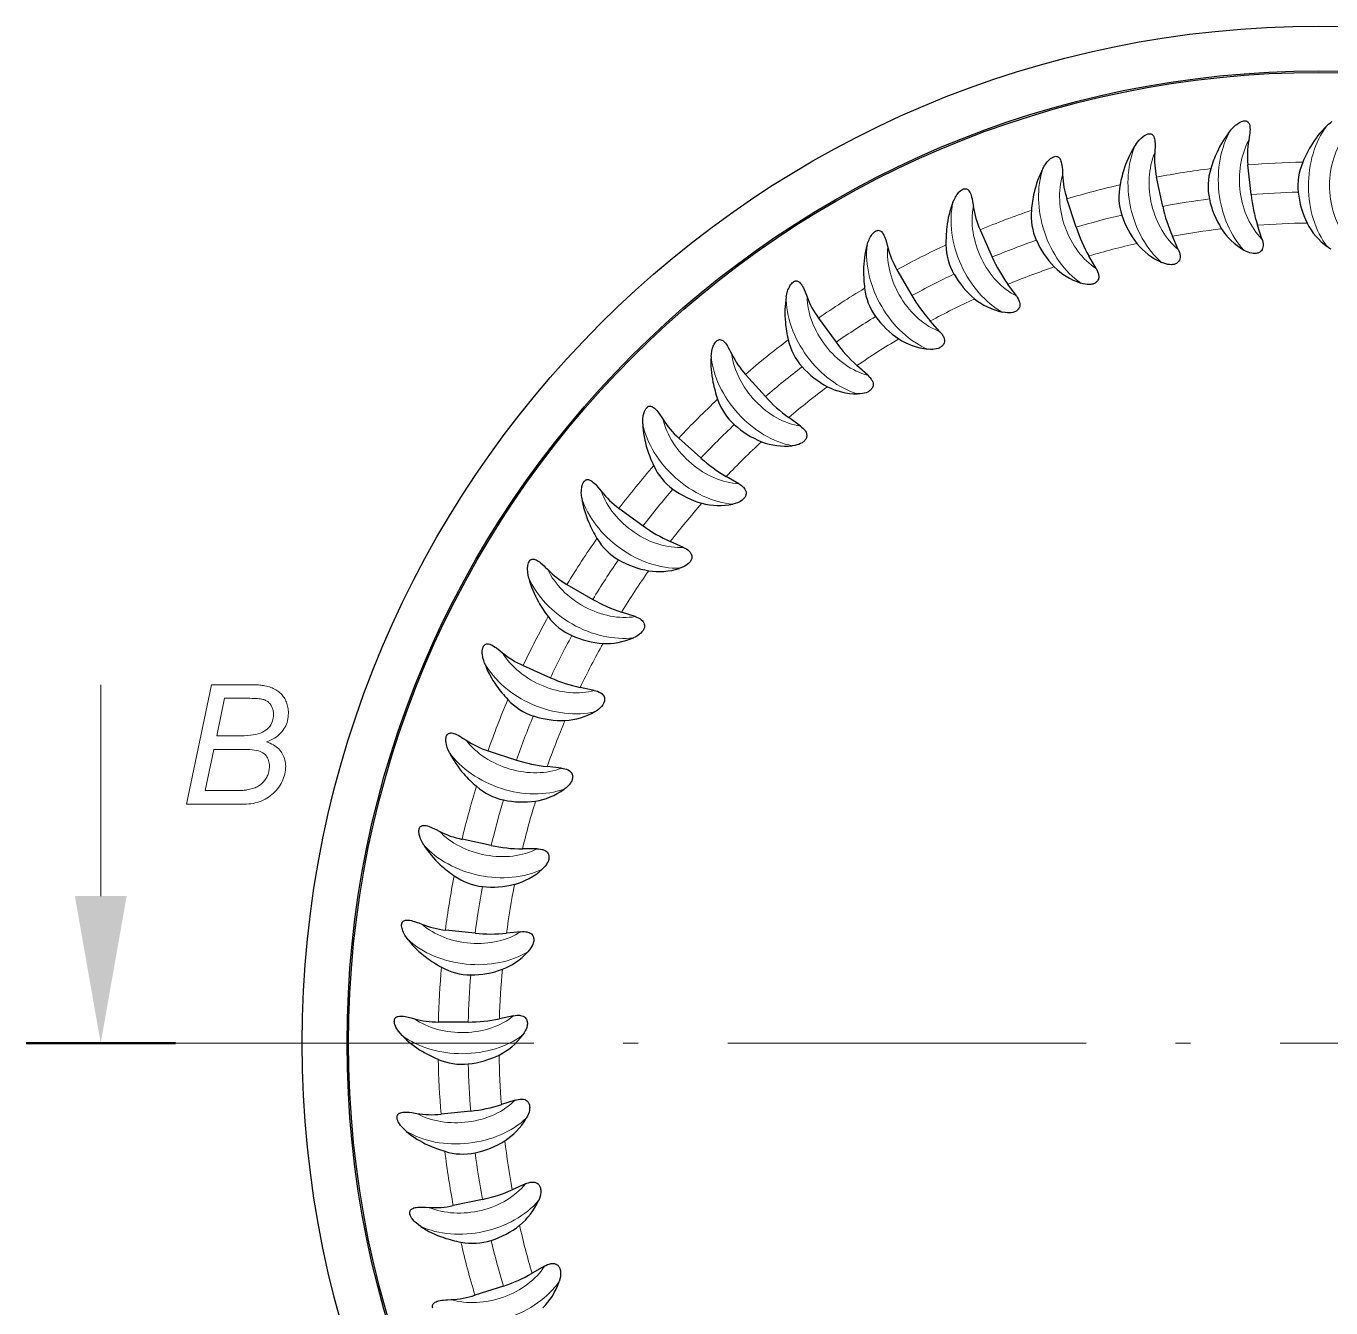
# Model space of a CAD drawing. Extents: x 0 to 297, y 0 to 543.
# Drawn here: x 111.04 to 154.74, y 500 to 542.91 of the extents above; entities that cross this region are included whole.
import ezdxf

# ---------------------------------------------------------------- set-up
doc = ezdxf.new("R2010")
doc.units = 0
doc.linetypes.add('DASHDOT', pattern=[18.5, 12, -3, 0.5, -3])

msp = doc.modelspace()

# ---------------------------------------------------------------- linework, layer by layer
at = {"color": 7, "lineweight": 30, "ltscale": 0.025007}
for p, q in [((152.063, 537.269), (151.959, 538.264)), ((142.989, 536.089), (143.396, 535.175)), ((137.576, 533.134), (138.164, 532.325)), ((132.895, 529.119), (133.638, 528.45)), ((130.895, 526.766), (131.704, 526.178)), ((126.077, 512.541), (125.082, 512.646)), ((125.847, 509.567), (124.847, 509.567)), ((125.929, 506.585), (124.934, 506.48)), ((126.323, 503.628), (125.344, 503.42)), ((127.023, 500.728), (126.072, 500.419))]:
    msp.add_line(p, q, dxfattribs=at)
at = {"color": 7, "lineweight": 30, "ltscale": 0.025008}
for p, q in [((149.106, 536.875), (148.898, 537.854)), ((146.206, 536.175), (145.897, 537.126)), ((135.13, 531.249), (135.799, 530.506)), ((129.151, 524.218), (130.018, 523.718)), ((127.684, 521.501), (128.598, 521.094)), ((126.509, 518.646), (127.46, 518.336)), ((126.617, 515.475), (125.638, 515.683))]:
    msp.add_line(p, q, dxfattribs=at)
at = {"color": 7, "lineweight": 30, "ltscale": 0.012058}
for p, q in [((152.429, 535.782), (152.281, 536.241)), ((146.873, 534.797), (146.633, 535.215)), ((141.644, 532.678), (141.322, 533.038)), ((139.224, 531.221), (138.866, 531.545)), ((131.435, 523.14), (130.977, 523.29)), ((130.068, 520.668), (129.597, 520.769)), ((127.607, 512.59), (127.127, 512.541)), ((127.416, 506.951), (126.956, 506.803)), ((127.763, 504.147), (127.321, 503.952))]:
    msp.add_line(p, q, dxfattribs=at)
at = {"color": 7, "lineweight": 30, "ltscale": 0.012059}
for p, q in [((149.625, 535.435), (149.431, 535.876)), ((136.969, 529.518), (136.58, 529.803)), ((134.905, 527.59), (134.488, 527.832)), ((133.053, 525.456), (132.613, 525.653)), ((128.967, 518.066), (128.487, 518.118)), ((128.143, 515.364), (127.661, 515.365)), ((127.364, 509.775), (126.891, 509.676)), ((128.401, 501.395), (127.982, 501.155))]:
    msp.add_line(p, q, dxfattribs=at)
at = {"color": 7, "lineweight": 30, "ltscale": 0.025009}
msp.add_line((140.205, 534.754), (140.705, 533.887), dxfattribs=at)
at = {"color": 7, "lineweight": 30, "ltscale": 0.01206}
msp.add_line((144.203, 533.875), (143.921, 534.266), dxfattribs=at)
at = {"color": 7, "lineweight": 13, "ltscale": 0.1769}
msp.add_line((113.538, 513.784), (113.538, 520.86), dxfattribs=at)
msp.add_line((113.538, 513.784), (113.538, 520.86), dxfattribs=at)
at = {"color": 7, "lineweight": 50, "ltscale": 0.125}
msp.add_line((111.038, 508.86), (116.038, 508.86), dxfattribs=at)
msp.add_line((111.038, 508.86), (116.038, 508.86), dxfattribs=at)
at = {"color": 7, "linetype": 'DASHDOT', "lineweight": 13}
msp.add_line((116.038, 508.86), (192.638, 508.86), dxfattribs=at)
msp.add_line((116.038, 508.86), (192.638, 508.86), dxfattribs=at)
at = {"color": 7, "lineweight": 30}
for points in [[(151.38, 539.421), (151.443, 539.491), (151.51, 539.557), (151.546, 539.588), (151.582, 539.618), (151.641, 539.659), (151.671, 539.677), (151.703, 539.694), (151.747, 539.714), (151.793, 539.728), (151.824, 539.734), (151.856, 539.737), (151.891, 539.733), (151.907, 539.729), (151.923, 539.723), (151.938, 539.715), (151.952, 539.706), (151.972, 539.686), (151.989, 539.663), (151.998, 539.644), (152.006, 539.625), (152.018, 539.585), (152.025, 539.543), (152.028, 539.501), (152.029, 539.445), (152.026, 539.388), (152.022, 539.331), (152.011, 539.246), (152.003, 539.189), (151.985, 539.076)], [(154.59, 539.563), (154.66, 539.626), (154.734, 539.685), (154.773, 539.712)], [(148.201, 538.944), (148.257, 539.021), (148.317, 539.094), (148.349, 539.128), (148.382, 539.161), (148.436, 539.208), (148.465, 539.23), (148.494, 539.25), (148.536, 539.274), (148.58, 539.293), (148.611, 539.302), (148.642, 539.308), (148.677, 539.308), (148.694, 539.306), (148.71, 539.302), (148.726, 539.295), (148.74, 539.287), (148.763, 539.27), (148.782, 539.249), (148.793, 539.231), (148.803, 539.213), (148.819, 539.174), (148.83, 539.133), (148.838, 539.092), (148.845, 539.036), (148.848, 538.979), (148.849, 538.922), (148.848, 538.836), (148.846, 538.779), (148.839, 538.665)], [(145.09, 538.138), (145.137, 538.22), (145.189, 538.298), (145.218, 538.336), (145.248, 538.373), (145.296, 538.425), (145.322, 538.45), (145.35, 538.473), (145.389, 538.501), (145.43, 538.525), (145.46, 538.537), (145.491, 538.546), (145.525, 538.55), (145.542, 538.549), (145.559, 538.546), (145.575, 538.542), (145.59, 538.536), (145.615, 538.521), (145.636, 538.501), (145.649, 538.485), (145.661, 538.468), (145.68, 538.431), (145.696, 538.391), (145.708, 538.351), (145.72, 538.296), (145.73, 538.24), (145.737, 538.183), (145.745, 538.098), (145.748, 538.041), (145.754, 537.927)], [(142.081, 537.011), (142.119, 537.097), (142.162, 537.181), (142.187, 537.221), (142.212, 537.261), (142.255, 537.318), (142.279, 537.345), (142.303, 537.371), (142.339, 537.403), (142.378, 537.431), (142.406, 537.446), (142.436, 537.458), (142.47, 537.466), (142.487, 537.467), (142.504, 537.466), (142.521, 537.463), (142.536, 537.459), (142.562, 537.446), (142.585, 537.429), (142.6, 537.415), (142.613, 537.399), (142.637, 537.364), (142.656, 537.326), (142.673, 537.287), (142.691, 537.234), (142.706, 537.179), (142.719, 537.124), (142.735, 537.04), (142.745, 536.983), (142.763, 536.87)], [(139.205, 535.575), (139.234, 535.665), (139.269, 535.753), (139.288, 535.796), (139.31, 535.838), (139.347, 535.899), (139.367, 535.928), (139.389, 535.957), (139.421, 535.992), (139.457, 536.024), (139.484, 536.043), (139.512, 536.057), (139.545, 536.069), (139.562, 536.072), (139.579, 536.073), (139.595, 536.071), (139.612, 536.068), (139.638, 536.059), (139.663, 536.044), (139.679, 536.031), (139.695, 536.017), (139.721, 535.984), (139.745, 535.949), (139.765, 535.912), (139.788, 535.861), (139.809, 535.808), (139.828, 535.754), (139.853, 535.673), (139.869, 535.618), (139.898, 535.507)], [(152.429, 535.782), (152.444, 535.731), (152.457, 535.675), (152.465, 535.615), (152.467, 535.584), (152.467, 535.554), (152.461, 535.503), (152.45, 535.461), (152.44, 535.438), (152.43, 535.418), (152.408, 535.386), (152.385, 535.363), (152.362, 535.344), (152.339, 535.33), (152.315, 535.319), (152.291, 535.31), (152.266, 535.303), (152.239, 535.298), (152.21, 535.295), (152.179, 535.294), (152.148, 535.295), (152.088, 535.303), (152.028, 535.317), (151.967, 535.338), (151.896, 535.369), (151.825, 535.408)], [(149.625, 535.435), (149.646, 535.386), (149.664, 535.332), (149.679, 535.273), (149.684, 535.242), (149.687, 535.212), (149.686, 535.161), (149.68, 535.118), (149.673, 535.094), (149.665, 535.073), (149.646, 535.039), (149.626, 535.013), (149.605, 534.993), (149.583, 534.976), (149.561, 534.962), (149.538, 534.951), (149.514, 534.941), (149.487, 534.933), (149.459, 534.927), (149.428, 534.923), (149.397, 534.921), (149.337, 534.923), (149.275, 534.931), (149.212, 534.945), (149.139, 534.969), (149.064, 535)], [(154.748, 535.441), (154.681, 535.479), (154.614, 535.526)], [(146.873, 534.797), (146.899, 534.75), (146.923, 534.698), (146.943, 534.641), (146.951, 534.611), (146.957, 534.582), (146.962, 534.53), (146.96, 534.488), (146.956, 534.463), (146.95, 534.441), (146.935, 534.405), (146.918, 534.378), (146.899, 534.355), (146.879, 534.336), (146.859, 534.32), (146.837, 534.306), (146.814, 534.294), (146.788, 534.283), (146.761, 534.275), (146.731, 534.267), (146.7, 534.262), (146.64, 534.257), (146.578, 534.259), (146.514, 534.266), (146.438, 534.282), (146.36, 534.306)], [(136.495, 533.847), (136.515, 533.94), (136.54, 534.031), (136.555, 534.075), (136.572, 534.119), (136.603, 534.184), (136.62, 534.215), (136.639, 534.246), (136.667, 534.284), (136.699, 534.32), (136.724, 534.341), (136.75, 534.359), (136.782, 534.373), (136.798, 534.378), (136.815, 534.381), (136.832, 534.381), (136.848, 534.38), (136.876, 534.373), (136.902, 534.361), (136.919, 534.35), (136.936, 534.337), (136.966, 534.308), (136.993, 534.275), (137.017, 534.241), (137.046, 534.192), (137.072, 534.142), (137.096, 534.09), (137.13, 534.012), (137.151, 533.958), (137.192, 533.851)], [(144.203, 533.875), (144.233, 533.831), (144.262, 533.781), (144.289, 533.727), (144.3, 533.698), (144.309, 533.669), (144.319, 533.619), (144.322, 533.576), (144.32, 533.551), (144.317, 533.529), (144.305, 533.491), (144.291, 533.462), (144.275, 533.437), (144.257, 533.417), (144.238, 533.398), (144.218, 533.382), (144.197, 533.368), (144.172, 533.355), (144.146, 533.343), (144.117, 533.333), (144.087, 533.324), (144.027, 533.313), (143.965, 533.308), (143.901, 533.309), (143.824, 533.317), (143.744, 533.332)], [(133.981, 531.845), (133.991, 531.939), (134.007, 532.032), (134.017, 532.078), (134.029, 532.124), (134.053, 532.191), (134.066, 532.224), (134.082, 532.257), (134.106, 532.298), (134.135, 532.337), (134.157, 532.36), (134.181, 532.381), (134.211, 532.398), (134.227, 532.405), (134.243, 532.409), (134.26, 532.412), (134.276, 532.412), (134.305, 532.408), (134.332, 532.399), (134.35, 532.39), (134.368, 532.379), (134.401, 532.353), (134.431, 532.323), (134.459, 532.291), (134.493, 532.246), (134.524, 532.199), (134.553, 532.15), (134.595, 532.075), (134.622, 532.024), (134.673, 531.922)], [(141.644, 532.678), (141.678, 532.638), (141.713, 532.592), (141.745, 532.54), (141.759, 532.513), (141.771, 532.485), (141.786, 532.436), (141.793, 532.394), (141.794, 532.368), (141.793, 532.346), (141.785, 532.308), (141.775, 532.277), (141.761, 532.251), (141.745, 532.228), (141.729, 532.208), (141.71, 532.19), (141.69, 532.174), (141.667, 532.158), (141.642, 532.144), (141.614, 532.13), (141.586, 532.119), (141.528, 532.102), (141.467, 532.09), (141.402, 532.084), (141.325, 532.084), (141.244, 532.091)], [(139.224, 531.221), (139.262, 531.184), (139.301, 531.142), (139.338, 531.094), (139.355, 531.068), (139.37, 531.042), (139.391, 530.995), (139.402, 530.953), (139.405, 530.928), (139.407, 530.906), (139.403, 530.867), (139.396, 530.836), (139.385, 530.808), (139.372, 530.784), (139.357, 530.762), (139.34, 530.742), (139.322, 530.724), (139.301, 530.706), (139.278, 530.689), (139.252, 530.673), (139.224, 530.658), (139.168, 530.635), (139.109, 530.617), (139.046, 530.605), (138.969, 530.597), (138.887, 530.595)], [(131.69, 529.592), (131.69, 529.686), (131.696, 529.78), (131.701, 529.827), (131.709, 529.874), (131.725, 529.943), (131.735, 529.977), (131.747, 530.011), (131.767, 530.055), (131.791, 530.096), (131.811, 530.122), (131.833, 530.145), (131.861, 530.166), (131.876, 530.174), (131.892, 530.18), (131.908, 530.184), (131.924, 530.186), (131.953, 530.185), (131.981, 530.179), (132, 530.172), (132.019, 530.162), (132.055, 530.14), (132.088, 530.114), (132.118, 530.085), (132.157, 530.043), (132.193, 530), (132.227, 529.954), (132.277, 529.884), (132.308, 529.837), (132.37, 529.74)], [(136.969, 529.518), (137.011, 529.486), (137.054, 529.448), (137.096, 529.404), (137.116, 529.38), (137.134, 529.356), (137.159, 529.311), (137.174, 529.271), (137.18, 529.247), (137.184, 529.225), (137.185, 529.185), (137.18, 529.153), (137.172, 529.125), (137.162, 529.099), (137.15, 529.076), (137.135, 529.055), (137.119, 529.035), (137.1, 529.014), (137.079, 528.995), (137.054, 528.976), (137.028, 528.959), (136.975, 528.93), (136.918, 528.906), (136.856, 528.887), (136.781, 528.871), (136.7, 528.861)], [(129.647, 527.111), (129.637, 527.204), (129.633, 527.299), (129.634, 527.346), (129.636, 527.393), (129.645, 527.464), (129.652, 527.499), (129.66, 527.534), (129.675, 527.579), (129.695, 527.623), (129.712, 527.651), (129.731, 527.676), (129.757, 527.699), (129.771, 527.709), (129.786, 527.717), (129.802, 527.722), (129.818, 527.726), (129.847, 527.728), (129.875, 527.725), (129.895, 527.72), (129.915, 527.713), (129.952, 527.694), (129.988, 527.672), (130.022, 527.646), (130.064, 527.609), (130.104, 527.569), (130.144, 527.527), (130.2, 527.463), (130.236, 527.419), (130.308, 527.33)], [(134.905, 527.59), (134.95, 527.562), (134.997, 527.529), (135.043, 527.49), (135.065, 527.468), (135.085, 527.445), (135.115, 527.403), (135.135, 527.365), (135.143, 527.341), (135.149, 527.32), (135.154, 527.281), (135.153, 527.249), (135.148, 527.219), (135.141, 527.193), (135.131, 527.169), (135.119, 527.146), (135.105, 527.125), (135.087, 527.102), (135.069, 527.081), (135.046, 527.06), (135.022, 527.04), (134.972, 527.005), (134.918, 526.976), (134.859, 526.95), (134.785, 526.926), (134.706, 526.907)], [(133.053, 525.456), (133.101, 525.433), (133.152, 525.405), (133.202, 525.371), (133.226, 525.351), (133.248, 525.331), (133.282, 525.292), (133.306, 525.256), (133.317, 525.234), (133.325, 525.213), (133.334, 525.175), (133.336, 525.142), (133.334, 525.113), (133.329, 525.086), (133.322, 525.061), (133.312, 525.037), (133.301, 525.014), (133.286, 524.99), (133.269, 524.967), (133.249, 524.943), (133.228, 524.921), (133.182, 524.882), (133.131, 524.846), (133.074, 524.815), (133.004, 524.783), (132.927, 524.756)], [(127.875, 524.43), (127.855, 524.522), (127.841, 524.615), (127.837, 524.662), (127.834, 524.709), (127.836, 524.781), (127.839, 524.816), (127.843, 524.852), (127.854, 524.899), (127.869, 524.944), (127.882, 524.973), (127.899, 525), (127.922, 525.027), (127.936, 525.038), (127.95, 525.047), (127.965, 525.054), (127.98, 525.06), (128.008, 525.065), (128.037, 525.065), (128.057, 525.062), (128.078, 525.057), (128.117, 525.042), (128.155, 525.023), (128.191, 525.001), (128.237, 524.969), (128.281, 524.933), (128.325, 524.896), (128.388, 524.838), (128.428, 524.798), (128.509, 524.717)], [(131.435, 523.14), (131.485, 523.122), (131.538, 523.099), (131.592, 523.071), (131.618, 523.054), (131.642, 523.036), (131.68, 523.001), (131.707, 522.968), (131.72, 522.947), (131.73, 522.927), (131.743, 522.89), (131.749, 522.858), (131.75, 522.828), (131.748, 522.801), (131.744, 522.775), (131.737, 522.75), (131.728, 522.727), (131.715, 522.701), (131.701, 522.676), (131.684, 522.651), (131.665, 522.626), (131.623, 522.582), (131.576, 522.542), (131.523, 522.505), (131.456, 522.466), (131.383, 522.431)], [(126.392, 521.578), (126.363, 521.668), (126.339, 521.759), (126.33, 521.806), (126.323, 521.852), (126.317, 521.923), (126.316, 521.959), (126.317, 521.995), (126.322, 522.043), (126.332, 522.09), (126.343, 522.12), (126.357, 522.148), (126.377, 522.177), (126.389, 522.189), (126.402, 522.2), (126.416, 522.209), (126.431, 522.216), (126.459, 522.224), (126.487, 522.227), (126.508, 522.226), (126.529, 522.223), (126.569, 522.213), (126.609, 522.198), (126.647, 522.18), (126.696, 522.152), (126.744, 522.122), (126.791, 522.089), (126.859, 522.038), (126.904, 522.002), (126.993, 521.93)], [(130.068, 520.668), (130.12, 520.655), (130.175, 520.638), (130.231, 520.615), (130.258, 520.601), (130.284, 520.586), (130.326, 520.555), (130.356, 520.525), (130.372, 520.505), (130.384, 520.487), (130.4, 520.451), (130.41, 520.42), (130.414, 520.391), (130.415, 520.363), (130.413, 520.337), (130.408, 520.312), (130.402, 520.287), (130.392, 520.26), (130.381, 520.234), (130.366, 520.207), (130.35, 520.181), (130.313, 520.133), (130.27, 520.088), (130.222, 520.045), (130.159, 520), (130.09, 519.957)], [(125.216, 518.587), (125.177, 518.673), (125.144, 518.762), (125.13, 518.807), (125.118, 518.853), (125.105, 518.923), (125.1, 518.958), (125.097, 518.994), (125.098, 519.042), (125.103, 519.09), (125.11, 519.121), (125.121, 519.151), (125.138, 519.181), (125.149, 519.195), (125.161, 519.207), (125.174, 519.217), (125.188, 519.226), (125.215, 519.236), (125.242, 519.242), (125.263, 519.243), (125.284, 519.243), (125.326, 519.237), (125.367, 519.226), (125.406, 519.212), (125.458, 519.19), (125.509, 519.165), (125.559, 519.137), (125.633, 519.093), (125.681, 519.063), (125.777, 519)], [(128.967, 518.066), (129.02, 518.059), (129.076, 518.048), (129.134, 518.031), (129.163, 518.02), (129.19, 518.008), (129.235, 517.981), (129.268, 517.954), (129.286, 517.936), (129.3, 517.919), (129.32, 517.886), (129.332, 517.855), (129.34, 517.827), (129.343, 517.8), (129.344, 517.774), (129.342, 517.748), (129.339, 517.722), (129.332, 517.695), (129.323, 517.668), (129.312, 517.639), (129.298, 517.611), (129.266, 517.56), (129.228, 517.51), (129.185, 517.463), (129.127, 517.411), (129.063, 517.362)], [(124.358, 515.49), (124.311, 515.571), (124.269, 515.656), (124.25, 515.699), (124.234, 515.744), (124.213, 515.812), (124.205, 515.847), (124.198, 515.882), (124.193, 515.93), (124.194, 515.978), (124.198, 516.009), (124.205, 516.04), (124.219, 516.072), (124.229, 516.087), (124.239, 516.1), (124.251, 516.112), (124.264, 516.122), (124.289, 516.135), (124.316, 516.144), (124.337, 516.147), (124.358, 516.149), (124.4, 516.147), (124.442, 516.141), (124.483, 516.131), (124.537, 516.115), (124.59, 516.095), (124.642, 516.073), (124.72, 516.037), (124.771, 516.011), (124.873, 515.959)], [(128.143, 515.364), (128.197, 515.362), (128.254, 515.357), (128.313, 515.346), (128.343, 515.338), (128.372, 515.329), (128.419, 515.307), (128.455, 515.284), (128.474, 515.268), (128.49, 515.252), (128.513, 515.221), (128.529, 515.192), (128.539, 515.165), (128.546, 515.138), (128.549, 515.112), (128.55, 515.086), (128.549, 515.061), (128.545, 515.033), (128.54, 515.005), (128.531, 514.975), (128.52, 514.946), (128.494, 514.891), (128.462, 514.838), (128.423, 514.787), (128.371, 514.729), (128.312, 514.673)], [(123.83, 512.32), (123.774, 512.396), (123.723, 512.476), (123.7, 512.517), (123.679, 512.559), (123.651, 512.625), (123.639, 512.659), (123.629, 512.693), (123.62, 512.74), (123.615, 512.788), (123.615, 512.82), (123.62, 512.851), (123.63, 512.885), (123.638, 512.9), (123.647, 512.914), (123.658, 512.927), (123.67, 512.938), (123.693, 512.955), (123.719, 512.966), (123.74, 512.971), (123.76, 512.975), (123.802, 512.978), (123.844, 512.976), (123.886, 512.971), (123.941, 512.96), (123.996, 512.946), (124.051, 512.929), (124.132, 512.901), (124.186, 512.882), (124.293, 512.84)], [(127.607, 512.59), (127.66, 512.594), (127.718, 512.595), (127.778, 512.59), (127.809, 512.586), (127.838, 512.579), (127.887, 512.563), (127.925, 512.543), (127.946, 512.529), (127.963, 512.515), (127.99, 512.487), (128.008, 512.46), (128.022, 512.433), (128.031, 512.408), (128.037, 512.382), (128.041, 512.357), (128.042, 512.331), (128.041, 512.303), (128.039, 512.275), (128.033, 512.244), (128.025, 512.214), (128.005, 512.157), (127.979, 512.101), (127.946, 512.046), (127.9, 511.983), (127.847, 511.921)], [(123.635, 509.112), (123.572, 509.182), (123.513, 509.256), (123.486, 509.294), (123.46, 509.334), (123.426, 509.396), (123.41, 509.429), (123.397, 509.462), (123.382, 509.508), (123.373, 509.555), (123.37, 509.587), (123.371, 509.619), (123.378, 509.653), (123.384, 509.669), (123.392, 509.684), (123.401, 509.698), (123.411, 509.71), (123.433, 509.729), (123.458, 509.743), (123.478, 509.751), (123.498, 509.756), (123.539, 509.764), (123.581, 509.766), (123.623, 509.765), (123.679, 509.76), (123.735, 509.752), (123.792, 509.741), (123.875, 509.722), (123.931, 509.708), (124.041, 509.678)], [(127.364, 509.775), (127.416, 509.785), (127.473, 509.792), (127.533, 509.794), (127.564, 509.792), (127.594, 509.789), (127.645, 509.778), (127.685, 509.762), (127.707, 509.751), (127.726, 509.738), (127.755, 509.713), (127.776, 509.688), (127.792, 509.663), (127.804, 509.638), (127.813, 509.614), (127.819, 509.589), (127.823, 509.563), (127.826, 509.535), (127.826, 509.507), (127.823, 509.476), (127.819, 509.445), (127.805, 509.386), (127.784, 509.328), (127.757, 509.269), (127.719, 509.202), (127.672, 509.135)], [(127.416, 506.951), (127.467, 506.966), (127.523, 506.978), (127.583, 506.987), (127.614, 506.988), (127.644, 506.988), (127.695, 506.982), (127.736, 506.971), (127.76, 506.962), (127.78, 506.952), (127.812, 506.929), (127.835, 506.907), (127.854, 506.884), (127.868, 506.861), (127.879, 506.837), (127.888, 506.813), (127.895, 506.788), (127.9, 506.76), (127.903, 506.732), (127.904, 506.701), (127.903, 506.67), (127.895, 506.61), (127.881, 506.55), (127.86, 506.489), (127.829, 506.418), (127.79, 506.346)], [(123.777, 505.901), (123.707, 505.964), (123.641, 506.031), (123.609, 506.067), (123.58, 506.104), (123.539, 506.162), (123.52, 506.193), (123.503, 506.224), (123.484, 506.268), (123.47, 506.314), (123.463, 506.346), (123.461, 506.377), (123.465, 506.412), (123.469, 506.429), (123.475, 506.445), (123.483, 506.46), (123.492, 506.473), (123.512, 506.494), (123.535, 506.51), (123.553, 506.52), (123.573, 506.528), (123.613, 506.539), (123.655, 506.546), (123.697, 506.55), (123.753, 506.55), (123.81, 506.548), (123.867, 506.543), (123.952, 506.533), (124.008, 506.525), (124.122, 506.506)], [(127.763, 504.147), (127.812, 504.167), (127.866, 504.186), (127.925, 504.2), (127.956, 504.205), (127.986, 504.208), (128.037, 504.208), (128.08, 504.201), (128.104, 504.194), (128.124, 504.186), (128.159, 504.167), (128.184, 504.147), (128.205, 504.126), (128.222, 504.105), (128.236, 504.082), (128.247, 504.059), (128.256, 504.035), (128.265, 504.008), (128.27, 503.98), (128.275, 503.95), (128.277, 503.919), (128.275, 503.858), (128.267, 503.797), (128.253, 503.734), (128.229, 503.66), (128.198, 503.585)], [(124.254, 502.723), (124.177, 502.778), (124.104, 502.838), (124.07, 502.87), (124.036, 502.904), (123.99, 502.958), (123.968, 502.986), (123.948, 503.016), (123.924, 503.057), (123.905, 503.101), (123.895, 503.132), (123.89, 503.164), (123.89, 503.198), (123.892, 503.215), (123.896, 503.232), (123.903, 503.247), (123.91, 503.262), (123.928, 503.284), (123.949, 503.303), (123.967, 503.315), (123.985, 503.325), (124.024, 503.34), (124.065, 503.352), (124.106, 503.359), (124.162, 503.366), (124.219, 503.369), (124.276, 503.371), (124.362, 503.369), (124.419, 503.367), (124.533, 503.361)], [(128.401, 501.395), (128.448, 501.42), (128.5, 501.444), (128.557, 501.465), (128.587, 501.473), (128.616, 501.479), (128.667, 501.484), (128.71, 501.482), (128.735, 501.477), (128.757, 501.472), (128.793, 501.456), (128.82, 501.439), (128.843, 501.421), (128.862, 501.401), (128.878, 501.38), (128.892, 501.358), (128.904, 501.335), (128.915, 501.309), (128.923, 501.282), (128.931, 501.252), (128.936, 501.222), (128.941, 501.161), (128.939, 501.099), (128.932, 501.035), (128.916, 500.959), (128.892, 500.882)], [(124.661, 499.981), (124.652, 500.012), (124.648, 500.047), (124.649, 500.064), (124.651, 500.081), (124.656, 500.097), (124.662, 500.112), (124.677, 500.136), (124.696, 500.157), (124.713, 500.17), (124.73, 500.182), (124.767, 500.202), (124.806, 500.217), (124.847, 500.229), (124.902, 500.242), (124.958, 500.251), (125.014, 500.258), (125.1, 500.266), (125.157, 500.27), (125.271, 500.275)]]:
    msp.add_lwpolyline(points, dxfattribs=at)
at = {"color": 7, "lineweight": 13}
for points in [[(116.406, 516.86), (117.244, 520.86), (118.482, 520.86), (118.548, 520.859), (118.611, 520.859), (118.67, 520.857), (118.725, 520.855), (118.777, 520.853), (118.826, 520.85), (118.871, 520.846), (118.912, 520.842), (118.95, 520.838), (118.984, 520.832), (119.037, 520.822), (119.088, 520.811), (119.137, 520.798), (119.185, 520.784), (119.231, 520.769), (119.275, 520.752), (119.318, 520.733), (119.359, 520.714), (119.398, 520.693), (119.436, 520.67), (119.472, 520.646), (119.506, 520.62), (119.539, 520.593), (119.57, 520.564), (119.599, 520.533), (119.627, 520.5), (119.653, 520.466), (119.677, 520.43), (119.7, 520.393), (119.721, 520.353), (119.74, 520.313), (119.758, 520.272), (119.773, 520.229), (119.786, 520.186), (119.797, 520.142), (119.806, 520.098), (119.813, 520.052), (119.818, 520.006), (119.821, 519.958), (119.822, 519.91), (119.82, 519.845), (119.815, 519.781), (119.806, 519.719), (119.793, 519.659), (119.777, 519.6), (119.757, 519.542), (119.733, 519.487), (119.706, 519.432), (119.675, 519.38), (119.641, 519.329), (119.602, 519.28), (119.56, 519.233), (119.515, 519.189), (119.465, 519.147), (119.411, 519.108), (119.354, 519.071), (119.292, 519.036), (119.227, 519.004), (119.158, 518.974), (119.085, 518.947), (119.149, 518.925), (119.209, 518.9), (119.266, 518.873), (119.319, 518.845), (119.369, 518.814), (119.416, 518.78), (119.46, 518.745), (119.5, 518.708), (119.537, 518.668), (119.571, 518.626), (119.602, 518.583), (119.629, 518.538), (119.653, 518.491), (119.674, 518.443), (119.692, 518.394), (119.706, 518.343), (119.718, 518.291), (119.726, 518.237), (119.73, 518.182), (119.732, 518.126), (119.73, 518.06), (119.725, 517.995), (119.715, 517.93), (119.702, 517.866), (119.685, 517.802), (119.664, 517.739), (119.639, 517.677), (119.611, 517.615), (119.578, 517.553), (119.542, 517.493), (119.503, 517.433), (119.462, 517.377), (119.418, 517.323), (119.371, 517.272), (119.322, 517.224), (119.271, 517.179), (119.217, 517.136), (119.16, 517.096), (119.102, 517.059), (119.04, 517.025), (118.977, 516.993), (118.913, 516.965), (118.846, 516.94), (118.779, 516.919), (118.71, 516.901), (118.639, 516.886), (118.568, 516.874), (118.494, 516.866), (118.419, 516.861), (118.343, 516.86)], [(116.406, 516.86), (117.244, 520.86), (118.482, 520.86), (118.548, 520.859), (118.611, 520.859), (118.67, 520.857), (118.725, 520.855), (118.777, 520.853), (118.826, 520.85), (118.871, 520.846), (118.912, 520.842), (118.95, 520.838), (118.984, 520.832), (119.037, 520.822), (119.088, 520.811), (119.137, 520.798), (119.185, 520.784), (119.231, 520.769), (119.275, 520.752), (119.318, 520.733), (119.359, 520.714), (119.398, 520.693), (119.436, 520.67), (119.472, 520.646), (119.506, 520.62), (119.539, 520.593), (119.57, 520.564), (119.599, 520.533), (119.627, 520.5), (119.653, 520.466), (119.677, 520.43), (119.7, 520.393), (119.721, 520.353), (119.74, 520.313), (119.758, 520.272), (119.773, 520.229), (119.786, 520.186), (119.797, 520.142), (119.806, 520.098), (119.813, 520.052), (119.818, 520.006), (119.821, 519.958), (119.822, 519.91), (119.82, 519.845), (119.815, 519.781), (119.806, 519.719), (119.793, 519.659), (119.777, 519.6), (119.757, 519.542), (119.733, 519.487), (119.706, 519.432), (119.675, 519.38), (119.641, 519.329), (119.602, 519.28), (119.56, 519.233), (119.515, 519.189), (119.465, 519.147), (119.411, 519.108), (119.354, 519.071), (119.292, 519.036), (119.227, 519.004), (119.158, 518.974), (119.085, 518.947), (119.149, 518.925), (119.209, 518.9), (119.266, 518.873), (119.319, 518.845), (119.369, 518.814), (119.416, 518.78), (119.46, 518.745), (119.5, 518.708), (119.537, 518.668), (119.571, 518.626), (119.602, 518.583), (119.629, 518.538), (119.653, 518.491), (119.674, 518.443), (119.692, 518.394), (119.706, 518.343), (119.718, 518.291), (119.726, 518.237), (119.73, 518.182), (119.732, 518.126), (119.73, 518.06), (119.725, 517.995), (119.715, 517.93), (119.702, 517.866), (119.685, 517.802), (119.664, 517.739), (119.639, 517.677), (119.611, 517.615), (119.578, 517.553), (119.542, 517.493), (119.503, 517.433), (119.462, 517.377), (119.418, 517.323), (119.371, 517.272), (119.322, 517.224), (119.271, 517.179), (119.217, 517.136), (119.16, 517.096), (119.102, 517.059), (119.04, 517.025), (118.977, 516.993), (118.913, 516.965), (118.846, 516.94), (118.779, 516.919), (118.71, 516.901), (118.639, 516.886), (118.568, 516.874), (118.494, 516.866), (118.419, 516.861), (118.343, 516.86)], [(117.421, 519.152), (118.231, 519.152), (118.344, 519.153), (118.451, 519.159), (118.551, 519.168), (118.644, 519.181), (118.731, 519.198), (118.811, 519.218), (118.885, 519.242), (118.953, 519.27), (119.013, 519.302), (119.068, 519.337), (119.116, 519.376), (119.16, 519.418), (119.198, 519.464), (119.231, 519.513), (119.259, 519.565), (119.282, 519.621), (119.3, 519.68), (119.313, 519.742), (119.32, 519.808), (119.323, 519.877), (119.322, 519.911), (119.32, 519.943), (119.316, 519.975), (119.31, 520.005), (119.303, 520.035), (119.294, 520.064), (119.284, 520.091), (119.272, 520.118), (119.259, 520.144), (119.244, 520.169), (119.227, 520.193), (119.21, 520.216), (119.191, 520.237), (119.172, 520.257), (119.151, 520.275), (119.13, 520.293), (119.107, 520.308), (119.083, 520.323), (119.058, 520.336), (119.032, 520.348), (119.003, 520.359), (118.97, 520.368), (118.932, 520.377), (118.889, 520.384), (118.842, 520.39), (118.789, 520.395), (118.733, 520.399), (118.671, 520.402), (118.605, 520.403), (118.534, 520.404), (117.683, 520.404)], [(117.421, 519.152), (118.231, 519.152), (118.344, 519.153), (118.451, 519.159), (118.551, 519.168), (118.644, 519.181), (118.731, 519.198), (118.811, 519.218), (118.885, 519.242), (118.953, 519.27), (119.013, 519.302), (119.068, 519.337), (119.116, 519.376), (119.16, 519.418), (119.198, 519.464), (119.231, 519.513), (119.259, 519.565), (119.282, 519.621), (119.3, 519.68), (119.313, 519.742), (119.32, 519.808), (119.323, 519.877), (119.322, 519.911), (119.32, 519.943), (119.316, 519.975), (119.31, 520.005), (119.303, 520.035), (119.294, 520.064), (119.284, 520.091), (119.272, 520.118), (119.259, 520.144), (119.244, 520.169), (119.227, 520.193), (119.21, 520.216), (119.191, 520.237), (119.172, 520.257), (119.151, 520.275), (119.13, 520.293), (119.107, 520.308), (119.083, 520.323), (119.058, 520.336), (119.032, 520.348), (119.003, 520.359), (118.97, 520.368), (118.932, 520.377), (118.889, 520.384), (118.842, 520.39), (118.789, 520.395), (118.733, 520.399), (118.671, 520.402), (118.605, 520.403), (118.534, 520.404), (117.683, 520.404)], [(117.036, 517.313), (117.948, 517.313), (118.018, 517.313), (118.083, 517.314), (118.144, 517.315), (118.2, 517.316), (118.251, 517.319), (118.298, 517.321), (118.339, 517.325), (118.376, 517.328), (118.409, 517.332), (118.436, 517.337), (118.486, 517.346), (118.534, 517.357), (118.58, 517.369), (118.624, 517.382), (118.666, 517.396), (118.706, 517.412), (118.744, 517.428), (118.781, 517.446), (118.815, 517.465), (118.848, 517.486), (118.879, 517.508), (118.909, 517.531), (118.937, 517.555), (118.964, 517.581), (118.989, 517.608), (119.013, 517.636), (119.036, 517.666), (119.058, 517.697), (119.078, 517.729), (119.096, 517.763), (119.113, 517.797), (119.129, 517.832), (119.142, 517.867), (119.154, 517.903), (119.164, 517.939), (119.172, 517.975), (119.178, 518.011), (119.183, 518.048), (119.185, 518.085), (119.186, 518.123), (119.185, 518.178), (119.179, 518.23), (119.171, 518.279), (119.158, 518.326), (119.142, 518.37), (119.123, 518.412), (119.1, 518.45), (119.074, 518.486), (119.044, 518.519), (119.01, 518.55), (118.972, 518.578), (118.927, 518.602), (118.876, 518.624), (118.819, 518.643), (118.755, 518.659), (118.685, 518.673), (118.608, 518.683), (118.525, 518.69), (118.436, 518.694), (118.341, 518.696), (117.326, 518.696)], [(117.036, 517.313), (117.948, 517.313), (118.018, 517.313), (118.083, 517.314), (118.144, 517.315), (118.2, 517.316), (118.251, 517.319), (118.298, 517.321), (118.339, 517.325), (118.376, 517.328), (118.409, 517.332), (118.436, 517.337), (118.486, 517.346), (118.534, 517.357), (118.58, 517.369), (118.624, 517.382), (118.666, 517.396), (118.706, 517.412), (118.744, 517.428), (118.781, 517.446), (118.815, 517.465), (118.848, 517.486), (118.879, 517.508), (118.909, 517.531), (118.937, 517.555), (118.964, 517.581), (118.989, 517.608), (119.013, 517.636), (119.036, 517.666), (119.058, 517.697), (119.078, 517.729), (119.096, 517.763), (119.113, 517.797), (119.129, 517.832), (119.142, 517.867), (119.154, 517.903), (119.164, 517.939), (119.172, 517.975), (119.178, 518.011), (119.183, 518.048), (119.185, 518.085), (119.186, 518.123), (119.185, 518.178), (119.179, 518.23), (119.171, 518.279), (119.158, 518.326), (119.142, 518.37), (119.123, 518.412), (119.1, 518.45), (119.074, 518.486), (119.044, 518.519), (119.01, 518.55), (118.972, 518.578), (118.927, 518.602), (118.876, 518.624), (118.819, 518.643), (118.755, 518.659), (118.685, 518.673), (118.608, 518.683), (118.525, 518.69), (118.436, 518.694), (118.341, 518.696), (117.326, 518.696)]]:
    msp.add_lwpolyline(points, close=True, dxfattribs=at)
at = {"color": 7, "lineweight": 30}
for radius in [34.05, 32.55, 32.5]:
    msp.add_circle((154.338, 508.86), radius, dxfattribs=at)
for centre, radius, start, end in [((153.844, 537.382), 3.199, 140.3905, 155.7759), ((156.828, 537.277), 3.199, 134.3905, 149.776), ((150.865, 537.174), 3.199, 146.3905, 161.776), ((154.913, 538.576), 2.971, 170.3014, 186.0314), ((157.862, 536.648), 4.41, 149.4768, 157.2318), ((154.338, 508.86), 34.05, 241.3521, 61.3521), ((151.804, 538.473), 2.971, 176.3014, 192.0314), ((154.938, 536.864), 4.41, 155.4768, 163.2318), ((147.924, 536.656), 3.199, 152.3905, 167.7759), ((152.008, 536.773), 4.41, 161.4768, 169.2318), ((152.633, 537.536), 2.009, 162.6152, 191.8906), ((155.64, 537.557), 2.009, 156.6157, 185.89), ((148.722, 538.046), 2.971, 182.3014, 198.0314), ((149.645, 537.201), 2.009, 168.6154, 197.8904), ((149.103, 536.377), 4.41, 167.4768, 175.2318), ((153.672, 537.752), 3.069, 191.8363, 212.0478), ((157.083, 537.798), 5.048, 186.0209, 197.9634), ((156.696, 537.663), 3.069, 185.8363, 206.0478), ((145.054, 535.833), 3.199, 158.3905, 173.776), ((145.702, 537.299), 2.971, 188.3014, 204.0314), ((146.708, 536.555), 2.009, 174.6154, 203.8904), ((154.043, 537.927), 5.048, 192.0209, 203.9634), ((150.656, 537.524), 3.069, 197.8363, 218.0478), ((155.943, 537.35), 2.257, 207.2969, 233.9174), ((146.255, 535.679), 4.41, 173.4768, 181.2318), ((151.006, 537.737), 5.048, 198.0209, 209.9634), ((142.285, 534.715), 3.199, 164.3905, 179.7759), ((142.777, 536.241), 2.971, 194.3014, 210.0314), ((143.855, 535.606), 2.009, 180.6154, 209.8904), ((147.68, 536.982), 3.069, 203.8363, 224.0478), ((149.985, 537.061), 2.257, 219.2969, 245.9174), ((148.006, 537.23), 5.048, 204.0209, 215.9634), ((143.496, 534.687), 4.41, 179.4768, 187.2318), ((144.777, 536.132), 3.069, 209.8363, 230.0478), ((141.117, 534.363), 2.009, 186.6154, 215.8904), ((139.649, 533.313), 3.199, 170.3905, 185.7759), ((139.978, 534.882), 2.971, 200.3014, 216.0314), ((145.075, 536.413), 5.048, 210.0209, 221.9634), ((141.978, 534.983), 3.069, 215.8363, 236.0478), ((140.856, 533.412), 4.41, 185.4768, 193.2318), ((138.523, 532.842), 2.009, 192.6154, 221.8904), ((142.246, 535.294), 5.048, 216.0209, 227.9634), ((137.173, 531.644), 3.199, 176.3905, 191.776), ((137.337, 533.239), 2.971, 206.3014, 222.0314), ((139.315, 533.548), 3.069, 221.8363, 242.0478), ((138.363, 531.869), 4.41, 191.4768, 199.2318), ((136.103, 531.057), 2.009, 198.6154, 227.8904), ((139.549, 533.885), 5.048, 222.0209, 233.9634), ((134.882, 531.328), 2.971, 212.3014, 228.0314), ((134.886, 529.725), 3.199, 182.3905, 197.7759), ((136.817, 531.843), 3.069, 227.8363, 248.0478), ((136.467, 531.106), 2.257, 249.2969, 275.9174), ((136.046, 530.073), 4.41, 197.4768, 205.2318), ((137.014, 532.202), 5.048, 228.0209, 239.9634), ((133.883, 529.03), 2.009, 204.6154, 233.8904), ((132.811, 527.577), 3.199, 188.3905, 203.776), ((132.64, 529.171), 2.971, 218.3014, 234.0314), ((134.511, 529.885), 3.069, 233.8363, 254.0478), ((134.24, 529.116), 2.257, 255.2969, 281.9174), ((133.928, 528.044), 4.41, 203.4768, 211.2318), ((134.669, 530.263), 5.048, 234.0209, 245.9634), ((131.887, 526.781), 2.009, 210.6154, 239.8904), ((132.421, 527.697), 3.069, 239.8407, 260.0573), ((130.973, 525.225), 3.199, 194.3905, 209.7759), ((130.635, 526.792), 2.971, 224.3014, 240.0314), ((132.035, 525.806), 4.41, 209.4768, 217.2318), ((132.54, 528.09), 5.048, 240.0209, 251.9634), ((130.136, 524.336), 2.009, 216.6154, 245.8904), ((130.572, 525.303), 3.069, 245.8363, 266.0478), ((128.891, 524.216), 2.971, 230.3014, 246.0314), ((129.39, 522.693), 3.199, 200.3905, 215.776), ((130.649, 525.706), 5.048, 246.0209, 257.9634), ((130.386, 523.382), 4.41, 215.4768, 223.2318), ((128.651, 521.721), 2.009, 222.6154, 251.8904), ((128.984, 522.729), 3.069, 251.8363, 272.0478), ((128.964, 521.914), 2.257, 273.2969, 299.9174), ((127.425, 521.472), 2.971, 236.3014, 252.0314), ((128.081, 520.009), 3.199, 206.3905, 221.7759), ((129.018, 523.138), 5.048, 252.0209, 263.9634), ((128.999, 520.798), 4.41, 221.4768, 229.2318), ((127.447, 518.966), 2.009, 228.6154, 257.8904), ((127.673, 520.002), 3.069, 257.8407, 278.0573), ((126.254, 518.589), 2.971, 242.3014, 258.0314), ((127.059, 517.203), 3.199, 212.3905, 227.776), ((127.664, 520.413), 5.048, 258.0209, 269.9634), ((127.89, 518.084), 4.41, 227.4768, 235.2318), ((126.538, 516.1), 2.009, 234.6154, 263.8904), ((126.804, 516.353), 2.257, 285.2969, 311.9174), ((126.654, 517.155), 3.069, 263.8363, 284.0478), ((125.391, 515.601), 2.971, 248.3014, 264.0314), ((126.336, 514.306), 3.199, 218.3905, 233.7759), ((126.603, 517.561), 5.048, 264.0209, 275.9634), ((127.071, 515.269), 4.41, 233.4768, 241.2318), ((125.934, 513.154), 2.009, 240.6184, 269.8904), ((125.939, 514.215), 3.069, 269.8363, 290.0478), ((124.845, 512.538), 2.971, 254.3014, 270.0314), ((125.845, 514.614), 5.048, 270.0209, 281.9634), ((125.921, 511.349), 3.199, 224.3905, 239.776), ((126.55, 512.384), 4.41, 239.4768, 247.2318), ((125.641, 510.161), 2.009, 246.6157, 275.89), ((125.534, 511.217), 3.069, 275.8407, 296.0573), ((124.622, 509.435), 2.971, 260.3014, 276.0314), ((125.4, 511.605), 5.048, 276.0209, 287.9634), ((125.816, 508.365), 3.199, 230.3905, 245.7759), ((126.334, 509.46), 4.41, 245.4768, 253.2318), ((125.662, 507.155), 2.009, 252.6152, 281.8906), ((125.446, 508.194), 3.069, 281.8363, 302.0478), ((125.271, 508.565), 5.048, 282.0209, 293.9634), ((124.725, 506.325), 2.971, 266.3014, 282.0314), ((126.136, 504.506), 2.257, 309.2969, 335.9174), ((126.024, 505.386), 3.199, 236.3905, 251.7759), ((125.674, 505.177), 3.069, 287.8407, 308.0573), ((126.424, 506.529), 4.41, 251.4768, 259.2318), ((125.997, 504.166), 2.009, 258.6154, 287.8904), ((125.461, 505.528), 5.048, 288.0209, 299.9634), ((125.152, 503.244), 2.971, 272.3014, 288.0314)]:
    msp.add_arc(centre, radius, start, end, dxfattribs=at)
at = {"color": 7, "lineweight": 13}
for radius, start, end in [(29.5, 97.0533, 100.6265), (29.5, 91.0533, 94.6265), (29.5, 103.0533, 106.6265), (28.5, 97.3994, 100.5783), (28.5, 91.3994, 94.5783), (29.5, 109.0533, 112.6265), (28.5, 103.3994, 106.5783), (27.459, 90.8335, 94.2956), (27.459, 96.8335, 100.2956), (29.5, 115.0533, 118.6265), (28.5, 109.3994, 112.5783), (27.459, 102.8335, 106.2956), (28.5, 115.3994, 118.5783), (27.459, 108.8335, 112.2956), (29.5, 121.0533, 124.6265), (27.459, 114.8335, 118.2956), (28.5, 121.3993, 124.5783), (29.5, 127.0533, 130.6265), (27.459, 120.8335, 124.2956), (28.5, 127.3994, 130.5783), (27.459, 126.8335, 130.2956), (29.5, 133.0533, 136.6265), (28.5, 133.3993, 136.5783), (27.459, 132.8335, 136.2956), (29.5, 139.0533, 142.6265), (28.5, 139.3994, 142.5783), (27.459, 138.8335, 142.2956), (29.5, 145.0533, 148.6265), (28.5, 145.3993, 148.5783), (27.459, 144.8335, 148.2956), (29.5, 151.0533, 154.6265), (28.5, 151.3994, 154.5783), (27.459, 150.8335, 154.2956), (29.5, 157.0533, 160.6265), (28.5, 157.3993, 160.5783), (27.459, 156.8335, 160.2956), (29.5, 163.0533, 166.6265), (28.5, 163.3994, 166.5783), (27.459, 162.8335, 166.2956), (29.5, 169.0533, 172.6265), (28.5, 169.3993, 172.5783), (27.459, 168.8335, 172.2956), (29.5, 175.0533, 178.6265), (27.459, 174.8335, 178.2956), (28.5, 175.3994, 178.5783), (29.5, 181.0533, 184.6265), (27.459, 180.8335, 184.2956), (28.5, 181.3994, 184.5783), (29.5, 187.0533, 190.6265), (28.5, 187.3993, 190.5783), (27.459, 186.8335, 190.2956), (27.459, 192.8335, 196.2956), (29.5, 193.0533, 196.6265), (28.5, 193.3994, 196.5783)]:
    msp.add_arc((154.338, 508.86), radius, start, end, dxfattribs=at)
for centre, major_axis, start_param, end_param in [((152.935, 537.57), (-0.29, 2.755), 0.762463, 2.395453), ((155.943, 537.56), (0, 2.77), 0.762463, 2.395453), ((149.941, 537.266), (-0.576, 2.709), 0.762463, 2.395453), ((153.286, 537.607), (-0.237, 2.258), 0.790433, 2.434203), ((156.297, 537.56), (0, 2.27), 0.790433, 2.434203), ((150.287, 537.34), (-0.472, 2.22), 0.790433, 2.434203), ((146.996, 536.651), (-0.856, 2.634), 0.762463, 2.395453), ((147.332, 536.76), (-0.701, 2.159), 0.790433, 2.434203), ((144.131, 535.731), (-1.127, 2.531), 0.762463, 2.395453), ((144.454, 535.875), (-0.923, 2.074), 0.790433, 2.434203), ((141.378, 534.517), (-1.385, 2.399), 0.762463, 2.395453), ((141.684, 534.694), (-1.135, 1.966), 0.790433, 2.434203), ((138.767, 533.022), (-1.628, 2.241), 0.762463, 2.395453), ((139.053, 533.23), (-1.334, 1.836), 0.790433, 2.434203), ((136.327, 531.262), (-1.853, 2.059), 0.762463, 2.395453), ((136.59, 531.499), (-1.519, 1.687), 0.790433, 2.434203), ((134.321, 529.519), (-1.687, 1.519), 0.790433, 2.434203), ((134.084, 529.257), (-2.059, 1.853), 0.762463, 2.395453), ((132.063, 527.028), (-2.241, 1.628), 0.762463, 2.395453), ((132.271, 527.314), (-1.836, 1.334), 0.790433, 2.434203), ((130.286, 524.6), (-2.399, 1.385), 0.762463, 2.395453), ((130.463, 524.906), (-1.966, 1.135), 0.790433, 2.434203), ((128.916, 522.322), (-2.074, 0.923), 0.790433, 2.434203), ((128.772, 521.999), (-2.531, 1.127), 0.762463, 2.395453), ((127.648, 519.591), (-2.159, 0.701), 0.790433, 2.434203), ((127.539, 519.255), (-2.634, 0.856), 0.762463, 2.395453), ((126.673, 516.743), (-2.22, 0.472), 0.790433, 2.434203), ((126.599, 516.397), (-2.709, 0.576), 0.762463, 2.395453), ((126, 513.808), (-2.258, 0.237), 0.790433, 2.434203), ((125.963, 513.456), (-2.755, 0.29), 0.762463, 2.395453), ((125.638, 510.818), (-2.27, 0), 0.790433, 2.434203), ((125.638, 510.465), (-2.77, 0), 0.762463, 2.395453), ((125.591, 507.808), (-2.258, -0.237), 0.790433, 2.434203), ((125.628, 507.456), (-2.755, -0.29), 0.762463, 2.395453), ((125.858, 504.809), (-2.22, -0.472), 0.790433, 2.434203), ((125.932, 504.463), (-2.709, -0.576), 0.762463, 2.395453), ((126.438, 501.854), (-2.159, -0.701), 0.790433, 2.434203), ((126.547, 501.517), (-2.634, -0.856), 0.762463, 2.395453)]:
    msp.add_ellipse(centre, major_axis=major_axis, ratio=0.707107, start_param=start_param, end_param=end_param, dxfattribs=at)
at = {"color": 7, "lineweight": 30}
for centre, major_axis, start_param, end_param in [((154.735, 537.769), (3.869, 1.203), 3.320581, 3.679484), ((148.716, 537.22), (3.534, 1.982), 3.320581, 3.679484), ((145.782, 536.477), (3.308, 2.34), 3.320581, 3.679484), ((142.942, 535.431), (3.045, 2.673), 3.320581, 3.679484), ((140.227, 534.094), (-2.749, -2.977), 0.178988, 0.537892), ((133.12, 528.498), (-1.695, -3.681), 0.178988, 0.537892), ((131.183, 526.173), (-1.301, -3.837), 0.178988, 0.537892), ((128.09, 520.98), (-0.474, -4.024), 0.178988, 0.537892), ((126.143, 515.258), (0.373, -4.035), 0.178988, 0.537892), ((125.629, 512.276), (0.792, -3.974), 0.178988, 0.537892), ((125.429, 509.256), (1.203, -3.869), 0.178988, 0.537892), ((125.978, 503.237), (1.982, -3.534), 0.178988, 0.537892)]:
    msp.add_ellipse(centre, major_axis=major_axis, ratio=0.66947, start_param=start_param, end_param=end_param, dxfattribs=at)
at = {"color": 7, "lineweight": 13}
msp.add_solid([(112.67, 513.784), (113.538, 508.86), (114.406, 513.784)], dxfattribs=at)
msp.add_solid([(112.67, 513.784), (113.538, 508.86), (114.406, 513.784)], dxfattribs=at)

doc.saveas('drawing.dxf')
